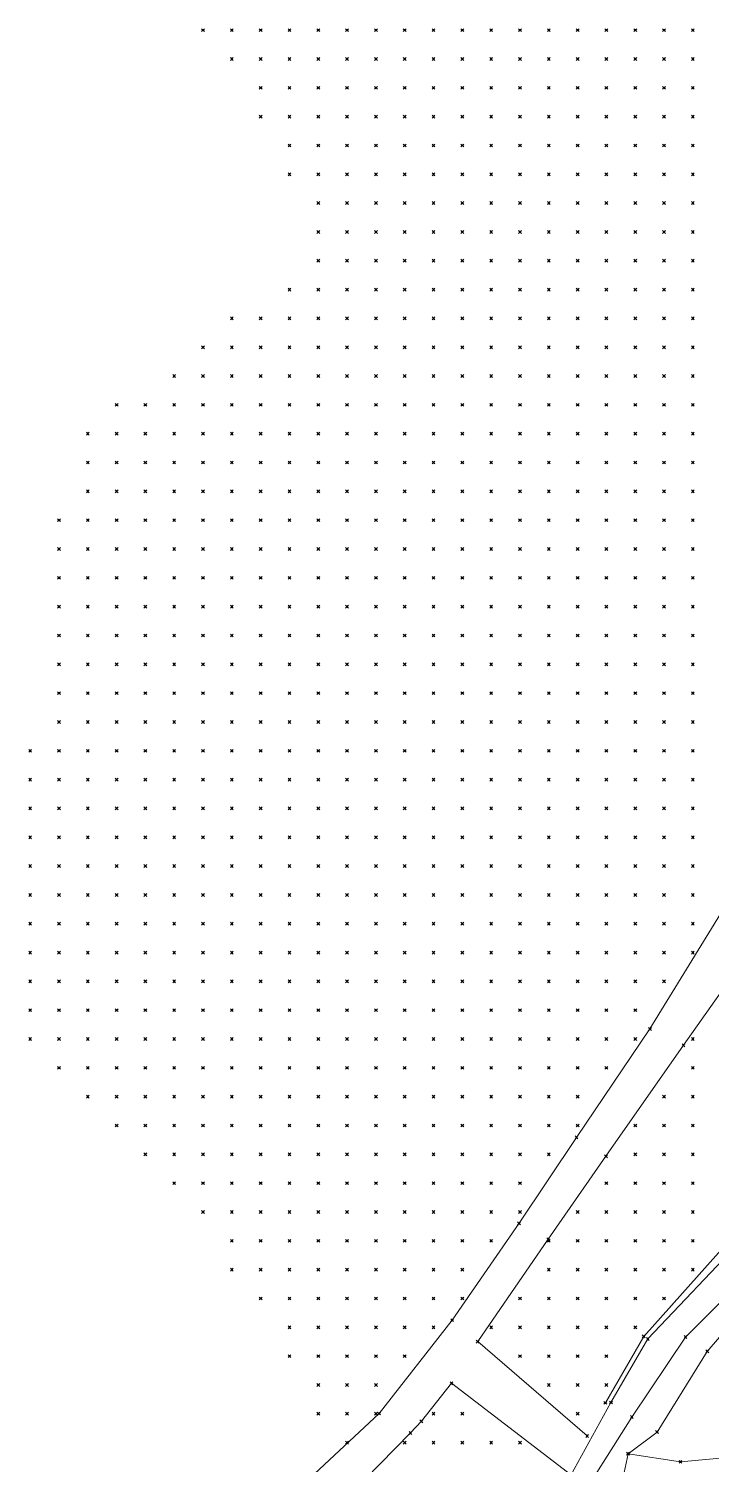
# Model space of a CAD drawing. Header units: metres. Extents: x 441556 to 446409, y 432338 to 461058.
# Drawn here: x 442667.7 to 442738.8, y 450043.3 to 450192.7 of the extents above; entities that cross this region are included whole.
import ezdxf

# ---------------------------------------------------------------- set-up
doc = ezdxf.new("R2010")
doc.units = ezdxf.units.M
doc.header["$MEASUREMENT"] = 0
doc.header["$PDMODE"] = 35
doc.header["$PDSIZE"] = 0.15
for name, color, linetype, lineweight in [('DTM-BRE-RevN_GRP_ CAROSABIL', 2, 'Continuous', 0), ('DTM-BRE-RevN_GRP_DRUM DE PIATRA', 2, 'Continuous', 0), ('DTM-BRE-RevN_GRP_FIRUL APEI', 2, 'Continuous', 0), ('DTM-BRE-RevN_GRP_RAU', 2, 'Continuous', 0), ('DTM-BRE-RevN_GRP_TALUZ SUS', 2, 'Continuous', 0), ('DTM-NOK-RevN_LIDAR_co_lidar', 91, 'Continuous', 0), ('DTM-NOK-RevN_RTK', 32, 'Continuous', 0)]:
    doc.layers.add(name, color=color, linetype=linetype, lineweight=lineweight)

msp = doc.modelspace()

# ---------------------------------------------------------------- linework, layer by layer
at = {"layer": 'DTM-BRE-RevN_GRP_ CAROSABIL'}
for p, q in [((442740.004, 450101.028, 359.125), (442732.375, 450088.612, 359.249)), ((442732.375, 450088.612, 359.249), (442724.726, 450077.33, 359.718)), ((442724.726, 450077.33, 359.718), (442718.749, 450068.395, 360.11)), ((442718.749, 450068.395, 360.11), (442711.783, 450058.31, 360.495)), ((442711.783, 450058.31, 360.495), (442704.174, 450048.598, 360.999)), ((442704.174, 450048.598, 360.999), (442695.385, 450040.394, 361.224))]:
    msp.add_line(p, q, dxfattribs=at)
at = {"layer": 'DTM-BRE-RevN_GRP_DRUM DE PIATRA'}
for p, q in [((442743.895, 450098.312, 359.097), (442735.861, 450086.917, 359.253)), ((442735.861, 450086.917, 359.253), (442727.795, 450075.366, 359.556)), ((442727.795, 450075.366, 359.556), (442721.78, 450066.73, 359.884)), ((442721.78, 450066.73, 359.884), (442714.448, 450056.084, 360.354)), ((442714.448, 450056.084, 360.354), (442725.832, 450046.267, 358.415)), ((442708.581, 450047.789, 360.911), (442711.714, 450051.744, 360.67)), ((442711.714, 450051.744, 360.67), (442723.801, 450042.499, 358.496)), ((442697.974, 450036.955, 361.147), (442707.443, 450046.584, 360.957)), ((442707.443, 450046.584, 360.957), (442708.581, 450047.789, 360.911)), ((442730.087, 450044.42, 358.358), (442735.554, 450043.573, 359.128)), ((442735.554, 450043.573, 359.128), (442743.545, 450044.329, 360.046))]:
    msp.add_line(p, q, dxfattribs=at)
at = {"layer": 'DTM-BRE-RevN_GRP_FIRUL APEI'}
for p, q in [((442736.073, 450056.556, 357.899), (442743.635, 450064.137, 357.554)), ((442730.487, 450048.229, 358.082), (442736.073, 450056.556, 357.899)), ((442725.192, 450039.874, 358.251), (442730.487, 450048.229, 358.082))]:
    msp.add_line(p, q, dxfattribs=at)
at = {"layer": 'DTM-BRE-RevN_GRP_RAU'}
for p, q in [((442732.154, 450056.356, 358.111), (442741.953, 450066.717, 357.572)), ((442744.837, 450062.667, 357.825), (442738.335, 450055.069, 358.145)), ((442728.312, 450049.747, 358.197), (442732.154, 450056.356, 358.111)), ((442738.335, 450055.069, 358.145), (442733.114, 450046.673, 358.243)), ((442723.347, 450040.744, 358.413), (442728.312, 450049.747, 358.197)), ((442733.114, 450046.673, 358.243), (442730.087, 450044.42, 358.358)), ((442730.087, 450044.42, 358.358), (442729.257, 450040.522, 358.472))]:
    msp.add_line(p, q, dxfattribs=at)
at = {"layer": 'DTM-BRE-RevN_GRP_TALUZ SUS'}
for p, q in [((442741.234, 450067.252, 358.183), (442731.722, 450056.623, 358.353)), ((442731.722, 450056.623, 358.353), (442727.729, 450049.707, 358.563))]:
    msp.add_line(p, q, dxfattribs=at)
at = {"layer": 'DTM-NOK-RevN_LIDAR_co_lidar'}
for p in [(442685.85, 450192.543, 424.924), (442688.85, 450192.543, 422.561), (442691.849, 450192.543, 420.11), (442694.848, 450192.543, 417.322), (442697.848, 450192.543, 414.353), (442700.847, 450192.543, 411.995), (442703.846, 450192.543, 410.347), (442706.846, 450192.543, 409.051), (442709.845, 450192.543, 408.197), (442712.844, 450192.543, 407.769), (442715.844, 450192.543, 407.342), (442718.843, 450192.543, 406.127), (442721.842, 450192.543, 404.219), (442724.842, 450192.543, 402.827), (442727.841, 450192.543, 401.922), (442730.84, 450192.543, 400.841), (442733.84, 450192.543, 399.481), (442736.839, 450192.543, 397.67), (442688.85, 450189.544, 420.743), (442691.849, 450189.544, 418.305), (442694.848, 450189.544, 415.692), (442697.848, 450189.544, 412.747), (442700.847, 450189.544, 409.975), (442703.846, 450189.544, 407.996), (442706.846, 450189.544, 406.705), (442709.845, 450189.544, 405.85), (442712.844, 450189.544, 405.431), (442715.844, 450189.544, 405.024), (442718.843, 450189.544, 403.96), (442721.842, 450189.544, 402.122), (442724.842, 450189.544, 400.606), (442727.841, 450189.544, 399.489), (442730.84, 450189.544, 398.447), (442733.84, 450189.544, 397.294), (442736.839, 450189.544, 395.528), (442691.849, 450186.544, 416.327), (442694.848, 450186.544, 413.873), (442697.848, 450186.544, 411.197), (442700.847, 450186.544, 408.36), (442703.846, 450186.544, 406.014), (442706.846, 450186.544, 404.496), (442709.845, 450186.544, 403.562), (442712.844, 450186.544, 403.192), (442715.844, 450186.544, 402.827), (442718.843, 450186.544, 401.629), (442721.842, 450186.544, 400.076), (442724.842, 450186.544, 398.414), (442727.841, 450186.544, 397.097), (442730.84, 450186.544, 396.092), (442733.84, 450186.544, 394.969), (442736.839, 450186.544, 393.5), (442691.849, 450183.545, 414.356), (442694.848, 450183.545, 411.984), (442697.848, 450183.545, 409.604), (442700.847, 450183.545, 406.867), (442703.846, 450183.545, 404.325), (442706.846, 450183.545, 402.5), (442709.845, 450183.545, 401.266), (442712.844, 450183.545, 400.897), (442715.844, 450183.545, 400.62), (442718.843, 450183.545, 399.274), (442721.842, 450183.545, 397.92), (442724.842, 450183.545, 396.34), (442727.841, 450183.545, 394.9), (442730.84, 450183.545, 393.721), (442733.84, 450183.545, 392.85), (442736.839, 450183.545, 391.688), (442694.848, 450180.546, 410.214), (442697.848, 450180.546, 408.03), (442700.847, 450180.546, 405.618), (442703.846, 450180.546, 402.997), (442706.846, 450180.546, 400.637), (442709.845, 450180.546, 398.98), (442712.844, 450180.546, 398.458), (442715.844, 450180.546, 398.354), (442718.843, 450180.546, 397.091), (442721.842, 450180.546, 395.642), (442724.842, 450180.546, 394.187), (442727.841, 450180.546, 392.511), (442730.84, 450180.546, 391.567), (442733.84, 450180.546, 390.793), (442736.839, 450180.546, 389.856), (442694.848, 450177.546, 408.278), (442697.848, 450177.546, 406.32), (442700.847, 450177.546, 404.443), (442703.846, 450177.546, 402.004), (442706.846, 450177.546, 399.183), (442709.845, 450177.546, 396.924), (442712.844, 450177.546, 396.002), (442715.844, 450177.546, 395.903), (442718.843, 450177.546, 395.031), (442721.842, 450177.546, 393.481), (442724.842, 450177.546, 392.073), (442727.841, 450177.546, 390.302), (442730.84, 450177.546, 389.634), (442733.84, 450177.546, 388.746), (442736.839, 450177.546, 387.689), (442697.848, 450174.547, 404.325), (442700.847, 450174.547, 402.679), (442703.846, 450174.547, 400.693), (442706.846, 450174.547, 398.111), (442709.845, 450174.547, 395.366), (442712.844, 450174.547, 393.688), (442715.844, 450174.547, 393.176), (442718.843, 450174.547, 392.761), (442721.842, 450174.547, 391.37), (442724.842, 450174.547, 390.084), (442727.841, 450174.547, 388.488), (442730.84, 450174.547, 387.543), (442733.84, 450174.547, 386.729), (442736.839, 450174.547, 385.107), (442697.848, 450171.548, 402.263), (442700.847, 450171.548, 400.558), (442703.846, 450171.548, 398.803), (442706.846, 450171.548, 396.736), (442709.845, 450171.548, 394.145), (442712.844, 450171.548, 391.53), (442715.844, 450171.548, 390.368), (442718.843, 450171.548, 390.195), (442721.842, 450171.548, 389.276), (442724.842, 450171.548, 388.135), (442727.841, 450171.548, 386.667), (442730.84, 450171.548, 385.422), (442733.84, 450171.548, 384.373), (442736.839, 450171.548, 382.577), (442697.848, 450168.548, 400.476), (442700.847, 450168.548, 398.615), (442703.846, 450168.548, 396.846), (442706.846, 450168.548, 394.987), (442709.845, 450168.548, 392.555), (442712.844, 450168.548, 389.688), (442715.844, 450168.548, 387.912), (442718.843, 450168.548, 387.675), (442721.842, 450168.548, 387.282), (442724.842, 450168.548, 386.254), (442727.841, 450168.548, 385.085), (442730.84, 450168.548, 383.34), (442733.84, 450168.548, 381.867), (442736.839, 450168.548, 380.001), (442694.848, 450165.549, 401.306), (442697.848, 450165.549, 399.204), (442700.847, 450165.549, 396.941), (442703.846, 450165.549, 394.814), (442706.846, 450165.549, 393.053), (442709.845, 450165.549, 390.732), (442712.844, 450165.549, 388.082), (442715.844, 450165.549, 386.037), (442718.843, 450165.549, 385.166), (442721.842, 450165.549, 384.881), (442724.842, 450165.549, 384.01), (442727.841, 450165.549, 383.114), (442730.84, 450165.549, 381.282), (442733.84, 450165.549, 379.319), (442736.839, 450165.549, 377.341), (442688.85, 450162.55, 405.308), (442691.849, 450162.55, 402.692), (442694.848, 450162.55, 400.227), (442697.848, 450162.55, 397.892), (442700.847, 450162.55, 395.494), (442703.846, 450162.55, 393.116), (442706.846, 450162.55, 391.096), (442709.845, 450162.55, 389.061), (442712.844, 450162.55, 386.733), (442715.844, 450162.55, 384.789), (442718.843, 450162.55, 383.213), (442721.842, 450162.55, 382.26), (442724.842, 450162.55, 381.505), (442727.841, 450162.55, 380.624), (442730.84, 450162.55, 378.937), (442733.84, 450162.55, 376.882), (442736.839, 450162.55, 375.215), (442685.85, 450159.55, 406.278), (442688.85, 450159.55, 403.82), (442691.849, 450159.55, 401.338), (442694.848, 450159.55, 399.113), (442697.848, 450159.55, 396.852), (442700.847, 450159.55, 394.327), (442703.846, 450159.55, 391.762), (442706.846, 450159.55, 389.413), (442709.845, 450159.55, 387.234), (442712.844, 450159.55, 385.195), (442715.844, 450159.55, 383.407), (442718.843, 450159.55, 381.487), (442721.842, 450159.55, 380.074), (442724.842, 450159.55, 378.935), (442727.841, 450159.55, 378.087), (442730.84, 450159.55, 376.875), (442733.84, 450159.55, 374.978), (442736.839, 450159.55, 373.295), (442682.851, 450156.551, 407.886), (442685.85, 450156.551, 405.312), (442688.85, 450156.551, 402.976), (442691.849, 450156.551, 400.725), (442694.848, 450156.551, 398.03), (442697.848, 450156.551, 395.344), (442700.847, 450156.551, 392.993), (442703.846, 450156.551, 390.52), (442706.846, 450156.551, 387.968), (442709.845, 450156.551, 385.742), (442712.844, 450156.551, 383.728), (442715.844, 450156.551, 381.896), (442718.843, 450156.551, 380.035), (442721.842, 450156.551, 378.437), (442724.842, 450156.551, 377.21), (442727.841, 450156.551, 375.505), (442730.84, 450156.551, 374.658), (442733.84, 450156.551, 372.556), (442736.839, 450156.551, 370.895), (442676.852, 450153.552, 410.194), (442679.852, 450153.552, 407.687), (442682.851, 450153.552, 405.853), (442685.85, 450153.552, 404.138), (442688.85, 450153.552, 402.063), (442691.849, 450153.552, 399.706), (442694.848, 450153.552, 397.251), (442697.848, 450153.552, 395.063), (442700.847, 450153.552, 392.744), (442703.846, 450153.552, 390.18), (442706.846, 450153.552, 387.876), (442709.845, 450153.552, 385.789), (442712.844, 450153.552, 383.663), (442715.844, 450153.552, 381.432), (442718.843, 450153.552, 379.052), (442721.842, 450153.552, 377.415), (442724.842, 450153.552, 376.013), (442727.841, 450153.552, 374.667), (442730.84, 450153.552, 373.021), (442733.84, 450153.552, 370.804), (442736.839, 450153.552, 369.027), (442673.853, 450150.552, 411.445), (442676.852, 450150.552, 408.825), (442679.852, 450150.552, 406.215), (442682.851, 450150.552, 404.036), (442685.85, 450150.552, 401.808), (442688.85, 450150.552, 399.829), (442691.849, 450150.552, 397.751), (442694.848, 450150.552, 395.672), (442697.848, 450150.552, 393.392), (442700.847, 450150.552, 390.99), (442703.846, 450150.552, 388.939), (442706.846, 450150.552, 387.262), (442709.845, 450150.552, 385.549), (442712.844, 450150.552, 383.562), (442715.844, 450150.552, 381.324), (442718.843, 450150.552, 378.958), (442721.842, 450150.552, 376.819), (442724.842, 450150.552, 374.547), (442727.841, 450150.552, 373.287), (442730.84, 450150.552, 372.075), (442733.84, 450150.552, 370.093), (442736.839, 450150.552, 368.719), (442673.853, 450147.553, 412.61), (442676.852, 450147.553, 410.006), (442679.852, 450147.553, 406.837), (442682.851, 450147.553, 403.788), (442685.85, 450147.553, 401.396), (442688.85, 450147.553, 398.786), (442691.849, 450147.553, 396.195), (442694.848, 450147.553, 393.75), (442697.848, 450147.553, 391.513), (442700.847, 450147.553, 389.32), (442703.846, 450147.553, 387.192), (442706.846, 450147.553, 385.457), (442709.845, 450147.553, 384.014), (442712.844, 450147.553, 382.519), (442715.844, 450147.553, 380.71), (442718.843, 450147.553, 378.181), (442721.842, 450147.553, 375.681), (442724.842, 450147.553, 373.603), (442727.841, 450147.553, 372.195), (442730.84, 450147.553, 371.233), (442733.84, 450147.553, 370.209), (442736.839, 450147.553, 368.095), (442673.853, 450144.553, 413.408), (442676.852, 450144.553, 410.94), (442679.852, 450144.553, 408.072), (442682.851, 450144.553, 405.379), (442685.85, 450144.553, 402.705), (442688.85, 450144.553, 400.089), (442691.849, 450144.553, 397.484), (442694.848, 450144.553, 394.719), (442697.848, 450144.553, 392.002), (442700.847, 450144.553, 389.508), (442703.846, 450144.553, 387.097), (442706.846, 450144.553, 384.828), (442709.845, 450144.553, 382.82), (442712.844, 450144.553, 380.928), (442715.844, 450144.553, 379.118), (442718.843, 450144.553, 377.164), (442721.842, 450144.553, 375.031), (442724.842, 450144.553, 373.428), (442727.841, 450144.553, 371.935), (442730.84, 450144.553, 371.241), (442733.84, 450144.553, 370.363), (442736.839, 450144.553, 368.764), (442670.854, 450141.554, 415.581), (442673.853, 450141.554, 413.206), (442676.852, 450141.554, 410.458), (442679.852, 450141.554, 407.888), (442682.851, 450141.554, 405.639), (442685.85, 450141.554, 403.37), (442688.85, 450141.554, 400.674), (442691.849, 450141.554, 397.866), (442694.848, 450141.554, 395.391), (442697.848, 450141.554, 392.929), (442700.847, 450141.554, 390.622), (442703.846, 450141.554, 388.27), (442706.846, 450141.554, 385.707), (442709.845, 450141.554, 383.202), (442712.844, 450141.554, 380.665), (442715.844, 450141.554, 378.428), (442718.843, 450141.554, 376.338), (442721.842, 450141.554, 374.368), (442724.842, 450141.554, 372.781), (442727.841, 450141.554, 371.019), (442730.84, 450141.554, 370.132), (442733.84, 450141.554, 369.151), (442736.839, 450141.554, 367.437), (442670.854, 450138.555, 414.606), (442673.853, 450138.555, 412.093), (442676.852, 450138.555, 409.619), (442679.852, 450138.555, 407.228), (442682.851, 450138.555, 404.962), (442685.85, 450138.555, 402.69), (442688.85, 450138.555, 399.888), (442691.849, 450138.555, 397.295), (442694.848, 450138.555, 395.043), (442697.848, 450138.555, 392.846), (442700.847, 450138.555, 390.58), (442703.846, 450138.555, 388.161), (442706.846, 450138.555, 385.734), (442709.845, 450138.555, 383.254), (442712.844, 450138.555, 380.583), (442715.844, 450138.555, 378.274), (442718.843, 450138.555, 376.157), (442721.842, 450138.555, 374.002), (442724.842, 450138.555, 372.181), (442727.841, 450138.555, 370.522), (442730.84, 450138.555, 369.221), (442733.84, 450138.555, 367.615), (442736.839, 450138.555, 366.459), (442670.854, 450135.555, 413.81), (442673.853, 450135.555, 411.236), (442676.852, 450135.555, 408.805), (442679.852, 450135.555, 406.351), (442682.851, 450135.555, 404.086), (442685.85, 450135.555, 401.594), (442688.85, 450135.555, 399.086), (442691.849, 450135.555, 396.795), (442694.848, 450135.555, 394.677), (442697.848, 450135.555, 392.273), (442700.847, 450135.555, 389.97), (442703.846, 450135.555, 387.816), (442706.846, 450135.555, 385.42), (442709.845, 450135.555, 382.913), (442712.844, 450135.555, 380.367), (442715.844, 450135.555, 377.879), (442718.843, 450135.555, 375.603), (442721.842, 450135.555, 373.537), (442724.842, 450135.555, 371.505), (442727.841, 450135.555, 369.762), (442730.84, 450135.555, 368.026), (442733.84, 450135.555, 366.882), (442736.839, 450135.555, 365.727), (442670.854, 450132.556, 413.341), (442673.853, 450132.556, 410.471), (442676.852, 450132.556, 407.982), (442679.852, 450132.556, 405.578), (442682.851, 450132.556, 403.103), (442685.85, 450132.556, 400.773), (442688.85, 450132.556, 398.49), (442691.849, 450132.556, 396.441), (442694.848, 450132.556, 394.286), (442697.848, 450132.556, 391.785), (442700.847, 450132.556, 389.331), (442703.846, 450132.556, 387.087), (442706.846, 450132.556, 384.753), (442709.845, 450132.556, 382.342), (442712.844, 450132.556, 379.961), (442715.844, 450132.556, 377.43), (442718.843, 450132.556, 375.058), (442721.842, 450132.556, 372.797), (442724.842, 450132.556, 370.736), (442727.841, 450132.556, 368.945), (442730.84, 450132.556, 366.955), (442733.84, 450132.556, 366.05), (442736.839, 450132.556, 365.134), (442670.854, 450129.557, 412.937), (442673.853, 450129.557, 409.919), (442676.852, 450129.557, 407.153), (442679.852, 450129.557, 404.656), (442682.851, 450129.557, 402.308), (442685.85, 450129.557, 399.924), (442688.85, 450129.557, 397.597), (442691.849, 450129.557, 395.517), (442694.848, 450129.557, 393.297), (442697.848, 450129.557, 391.006), (442700.847, 450129.557, 388.592), (442703.846, 450129.557, 386.131), (442706.846, 450129.557, 383.856), (442709.845, 450129.557, 381.606), (442712.844, 450129.557, 379.206), (442715.844, 450129.557, 376.739), (442718.843, 450129.557, 374.336), (442721.842, 450129.557, 371.859), (442724.842, 450129.557, 369.9), (442727.841, 450129.557, 367.969), (442730.84, 450129.557, 365.911), (442733.84, 450129.557, 364.943), (442736.839, 450129.557, 364.404), (442670.854, 450126.557, 412.643), (442673.853, 450126.557, 409.646), (442676.852, 450126.557, 406.855), (442679.852, 450126.557, 404.234), (442682.851, 450126.557, 401.72), (442685.85, 450126.557, 399.188), (442688.85, 450126.557, 396.774), (442691.849, 450126.557, 394.512), (442694.848, 450126.557, 392.254), (442697.848, 450126.557, 389.904), (442700.847, 450126.557, 387.575), (442703.846, 450126.557, 385.16), (442706.846, 450126.557, 382.723), (442709.845, 450126.557, 380.496), (442712.844, 450126.557, 378.164), (442715.844, 450126.557, 375.676), (442718.843, 450126.557, 373.478), (442721.842, 450126.557, 371.149), (442724.842, 450126.557, 369.071), (442727.841, 450126.557, 367.163), (442730.84, 450126.557, 364.707), (442733.84, 450126.557, 363.855), (442736.839, 450126.557, 363.602), (442670.854, 450123.558, 412.33), (442673.853, 450123.558, 409.304), (442676.852, 450123.558, 406.661), (442679.852, 450123.558, 404.16), (442682.851, 450123.558, 401.478), (442685.85, 450123.558, 398.87), (442688.85, 450123.558, 396.229), (442691.849, 450123.558, 393.63), (442694.848, 450123.558, 391.255), (442697.848, 450123.558, 388.921), (442700.847, 450123.558, 386.498), (442703.846, 450123.558, 384.083), (442706.846, 450123.558, 381.718), (442709.845, 450123.558, 379.403), (442712.844, 450123.558, 377.07), (442715.844, 450123.558, 374.63), (442718.843, 450123.558, 372.381), (442721.842, 450123.558, 370.422), (442724.842, 450123.558, 368.423), (442727.841, 450123.558, 366.529), (442730.84, 450123.558, 363.408), (442733.84, 450123.558, 362.859), (442736.839, 450123.558, 362.599), (442670.854, 450120.559, 412.234), (442673.853, 450120.559, 409.126), (442676.852, 450120.559, 406.399), (442679.852, 450120.559, 404.002), (442682.851, 450120.559, 401.306), (442685.85, 450120.559, 398.563), (442688.85, 450120.559, 395.848), (442691.849, 450120.559, 393.141), (442694.848, 450120.559, 390.53), (442697.848, 450120.559, 388.115), (442700.847, 450120.559, 385.718), (442703.846, 450120.559, 383.193), (442706.846, 450120.559, 380.785), (442709.845, 450120.559, 378.469), (442712.844, 450120.559, 375.994), (442715.844, 450120.559, 373.634), (442718.843, 450120.559, 371.339), (442721.842, 450120.559, 369.32), (442724.842, 450120.559, 367.205), (442727.841, 450120.559, 365.108), (442730.84, 450120.559, 362.686), (442733.84, 450120.559, 362.248), (442736.839, 450120.559, 361.723), (442667.854, 450117.559, 415.504), (442670.854, 450117.559, 412.181), (442673.853, 450117.559, 409.236), (442676.852, 450117.559, 406.16), (442679.852, 450117.559, 403.695), (442682.851, 450117.559, 400.9), (442685.85, 450117.559, 398.142), (442688.85, 450117.559, 395.519), (442691.849, 450117.559, 392.862), (442694.848, 450117.559, 390.119), (442697.848, 450117.559, 387.522), (442700.847, 450117.559, 385.13), (442703.846, 450117.559, 382.582), (442706.846, 450117.559, 380.067), (442709.845, 450117.559, 377.661), (442712.844, 450117.559, 375.034), (442715.844, 450117.559, 372.772), (442718.843, 450117.559, 370.476), (442721.842, 450117.559, 368.155), (442724.842, 450117.559, 365.914), (442727.841, 450117.559, 363.738), (442730.84, 450117.559, 362.241), (442733.84, 450117.559, 361.691), (442736.839, 450117.559, 361.051), (442667.854, 450114.56, 414.552), (442670.854, 450114.56, 411.719), (442673.853, 450114.56, 408.877), (442676.852, 450114.56, 405.855), (442679.852, 450114.56, 403.285), (442682.851, 450114.56, 400.447), (442685.85, 450114.56, 397.786), (442688.85, 450114.56, 395.162), (442691.849, 450114.56, 392.465), (442694.848, 450114.56, 389.671), (442697.848, 450114.56, 387.052), (442700.847, 450114.56, 384.557), (442703.846, 450114.56, 382.065), (442706.846, 450114.56, 379.576), (442709.845, 450114.56, 376.954), (442712.844, 450114.56, 374.354), (442715.844, 450114.56, 372.031), (442718.843, 450114.56, 369.617), (442721.842, 450114.56, 367.312), (442724.842, 450114.56, 365.175), (442727.841, 450114.56, 363.037), (442730.84, 450114.56, 361.399), (442733.84, 450114.56, 360.931), (442736.839, 450114.56, 360.464), (442667.854, 450111.561, 414.411), (442670.854, 450111.561, 411.353), (442673.853, 450111.561, 408.327), (442676.852, 450111.561, 405.513), (442679.852, 450111.561, 402.821), (442682.851, 450111.561, 400.015), (442685.85, 450111.561, 397.321), (442688.85, 450111.561, 394.617), (442691.849, 450111.561, 391.959), (442694.848, 450111.561, 389.208), (442697.848, 450111.561, 386.611), (442700.847, 450111.561, 384.05), (442703.846, 450111.561, 381.526), (442706.846, 450111.561, 379.037), (442709.845, 450111.561, 376.388), (442712.844, 450111.561, 373.795), (442715.844, 450111.561, 371.289), (442718.843, 450111.561, 368.888), (442721.842, 450111.561, 366.55), (442724.842, 450111.561, 364.537), (442727.841, 450111.561, 362.271), (442730.84, 450111.561, 360.643), (442733.84, 450111.561, 360.232), (442736.839, 450111.561, 359.977), (442667.854, 450108.561, 414.804), (442670.854, 450108.561, 411.605), (442673.853, 450108.561, 408.41), (442676.852, 450108.561, 405.197), (442679.852, 450108.561, 402.325), (442682.851, 450108.561, 399.475), (442685.85, 450108.561, 396.71), (442688.85, 450108.561, 393.951), (442691.849, 450108.561, 391.267), (442694.848, 450108.561, 388.696), (442697.848, 450108.561, 386.104), (442700.847, 450108.561, 383.511), (442703.846, 450108.561, 380.976), (442706.846, 450108.561, 378.495), (442709.845, 450108.561, 375.923), (442712.844, 450108.561, 373.176), (442715.844, 450108.561, 370.607), (442718.843, 450108.561, 368.169), (442721.842, 450108.561, 365.619), (442724.842, 450108.561, 363.727), (442727.841, 450108.561, 361.536), (442730.84, 450108.561, 360.192), (442733.84, 450108.561, 359.603), (442736.839, 450108.561, 359.512), (442667.854, 450105.562, 415.144), (442670.854, 450105.562, 411.667), (442673.853, 450105.562, 408.259), (442676.852, 450105.562, 404.961), (442679.852, 450105.562, 401.926), (442682.851, 450105.562, 399.022), (442685.85, 450105.562, 396.141), (442688.85, 450105.562, 393.32), (442691.849, 450105.562, 390.445), (442694.848, 450105.562, 387.897), (442697.848, 450105.562, 385.373), (442700.847, 450105.562, 382.884), (442703.846, 450105.562, 380.489), (442706.846, 450105.562, 377.968), (442709.845, 450105.562, 375.351), (442712.844, 450105.562, 372.713), (442715.844, 450105.562, 370.083), (442718.843, 450105.562, 367.409), (442721.842, 450105.562, 364.959), (442724.842, 450105.562, 362.861), (442727.841, 450105.562, 360.962), (442730.84, 450105.562, 359.554), (442733.84, 450105.562, 359.155), (442736.839, 450105.562, 359.155), (442667.854, 450102.563, 415.677), (442670.854, 450102.563, 411.527), (442673.853, 450102.563, 408.015), (442676.852, 450102.563, 405.045), (442679.852, 450102.563, 401.774), (442682.851, 450102.563, 398.612), (442685.85, 450102.563, 395.551), (442688.85, 450102.563, 392.579), (442691.849, 450102.563, 389.778), (442694.848, 450102.563, 387.214), (442697.848, 450102.563, 384.773), (442700.847, 450102.563, 382.279), (442703.846, 450102.563, 379.831), (442706.846, 450102.563, 377.396), (442709.845, 450102.563, 374.875), (442712.844, 450102.563, 372.421), (442715.844, 450102.563, 369.867), (442718.843, 450102.563, 367.197), (442721.842, 450102.563, 364.64), (442724.842, 450102.563, 362.282), (442727.841, 450102.563, 360.368), (442730.84, 450102.563, 359.316), (442733.84, 450102.563, 359.073), (442736.839, 450102.563, 358.979), (442667.854, 450099.563, 415.556), (442670.854, 450099.563, 412.251), (442673.853, 450099.563, 409.017), (442676.852, 450099.563, 405.427), (442679.852, 450099.563, 401.639), (442682.851, 450099.563, 398.124), (442685.85, 450099.563, 394.984), (442688.85, 450099.563, 392.013), (442691.849, 450099.563, 389.165), (442694.848, 450099.563, 386.457), (442697.848, 450099.563, 383.944), (442700.847, 450099.563, 381.459), (442703.846, 450099.563, 378.981), (442706.846, 450099.563, 376.644), (442709.845, 450099.563, 374.327), (442712.844, 450099.563, 371.894), (442715.844, 450099.563, 369.359), (442718.843, 450099.563, 366.615), (442721.842, 450099.563, 363.847), (442724.842, 450099.563, 361.568), (442727.841, 450099.563, 360.19), (442730.84, 450099.563, 359.439), (442733.84, 450099.563, 358.985), (442736.839, 450099.563, 358.879), (442667.854, 450096.564, 413.64), (442670.854, 450096.564, 411.215), (442673.853, 450096.564, 409.238), (442676.852, 450096.564, 405.591), (442679.852, 450096.564, 401.879), (442682.851, 450096.564, 398.107), (442685.85, 450096.564, 394.335), (442688.85, 450096.564, 391.017), (442691.849, 450096.564, 388.122), (442694.848, 450096.564, 385.531), (442697.848, 450096.564, 383.081), (442700.847, 450096.564, 380.581), (442703.846, 450096.564, 378.107), (442706.846, 450096.564, 375.745), (442709.845, 450096.564, 373.32), (442712.844, 450096.564, 370.776), (442715.844, 450096.564, 368.354), (442718.843, 450096.564, 365.994), (442721.842, 450096.564, 363.205), (442724.842, 450096.564, 361.066), (442727.841, 450096.564, 360.002), (442730.84, 450096.564, 359.352), (442733.84, 450096.564, 358.968), (442736.839, 450096.564, 358.932), (442667.854, 450093.565, 410.611), (442670.854, 450093.565, 409.288), (442673.853, 450093.565, 407.047), (442676.852, 450093.565, 404.387), (442679.852, 450093.565, 401.412), (442682.851, 450093.565, 398.017), (442685.85, 450093.565, 394.334), (442688.85, 450093.565, 390.773), (442691.849, 450093.565, 387.615), (442694.848, 450093.565, 384.768), (442697.848, 450093.565, 382.159), (442700.847, 450093.565, 379.655), (442703.846, 450093.565, 377.194), (442706.846, 450093.565, 374.826), (442709.845, 450093.565, 372.456), (442712.844, 450093.565, 370.075), (442715.844, 450093.565, 367.754), (442718.843, 450093.565, 365.236), (442721.842, 450093.565, 362.865), (442724.842, 450093.565, 360.768), (442727.841, 450093.565, 359.698), (442730.84, 450093.565, 359.223), (442733.84, 450093.565, 358.925), (442667.854, 450090.565, 408.275), (442670.854, 450090.565, 407.387), (442673.853, 450090.565, 404.869), (442676.852, 450090.565, 402.639), (442679.852, 450090.565, 400.506), (442682.851, 450090.565, 397.243), (442685.85, 450090.565, 393.854), (442688.85, 450090.565, 390.371), (442691.849, 450090.565, 387.219), (442694.848, 450090.565, 384.236), (442697.848, 450090.565, 381.393), (442700.847, 450090.565, 378.846), (442703.846, 450090.565, 376.398), (442706.846, 450090.565, 373.995), (442709.845, 450090.565, 371.729), (442712.844, 450090.565, 369.424), (442715.844, 450090.565, 367.144), (442718.843, 450090.565, 364.767), (442721.842, 450090.565, 362.046), (442724.842, 450090.565, 360.394), (442727.841, 450090.565, 359.497), (442730.84, 450090.565, 359.078), (442667.854, 450087.566, 406.185), (442670.854, 450087.566, 404.997), (442673.853, 450087.566, 403.047), (442676.852, 450087.566, 400.52), (442679.852, 450087.566, 398.864), (442682.851, 450087.566, 396.519), (442685.85, 450087.566, 393.802), (442688.85, 450087.566, 390.634), (442691.849, 450087.566, 387.041), (442694.848, 450087.566, 383.772), (442697.848, 450087.566, 380.909), (442700.847, 450087.566, 378.317), (442703.846, 450087.566, 375.734), (442706.846, 450087.566, 373.273), (442709.845, 450087.566, 371.128), (442712.844, 450087.566, 368.758), (442715.844, 450087.566, 366.271), (442718.843, 450087.566, 364.036), (442721.842, 450087.566, 361.733), (442724.842, 450087.566, 360.213), (442727.841, 450087.566, 359.464), (442730.84, 450087.566, 359.056), (442736.839, 450087.566, 358.949), (442670.854, 450084.567, 402.889), (442673.853, 450084.567, 401.078), (442676.852, 450084.567, 398.739), (442679.852, 450084.567, 397.102), (442682.851, 450084.567, 395.299), (442685.85, 450084.567, 393.209), (442688.85, 450084.567, 390.441), (442691.849, 450084.567, 386.416), (442694.848, 450084.567, 383.028), (442697.848, 450084.567, 380.199), (442700.847, 450084.567, 377.323), (442703.846, 450084.567, 374.614), (442706.846, 450084.567, 372.181), (442709.845, 450084.567, 369.893), (442712.844, 450084.567, 367.541), (442715.844, 450084.567, 365.227), (442718.843, 450084.567, 363.104), (442721.842, 450084.567, 361.266), (442724.842, 450084.567, 359.691), (442727.841, 450084.567, 359.241), (442736.839, 450084.567, 358.71), (442673.853, 450081.567, 398.845), (442676.852, 450081.567, 396.609), (442679.852, 450081.567, 394.839), (442682.851, 450081.567, 392.967), (442685.85, 450081.567, 391.356), (442688.85, 450081.567, 388.917), (442691.849, 450081.567, 386.023), (442694.848, 450081.567, 382.852), (442697.848, 450081.567, 379.744), (442700.847, 450081.567, 376.754), (442703.846, 450081.567, 374.026), (442706.846, 450081.567, 371.57), (442709.845, 450081.567, 369.154), (442712.844, 450081.567, 367.012), (442715.844, 450081.567, 364.979), (442718.843, 450081.567, 362.693), (442721.842, 450081.567, 360.615), (442724.842, 450081.567, 359.464), (442733.84, 450081.567, 358.948), (442736.839, 450081.567, 358.383), (442676.852, 450078.568, 394.369), (442679.852, 450078.568, 392.397), (442682.851, 450078.568, 390.747), (442685.85, 450078.568, 389.026), (442688.85, 450078.568, 387.168), (442691.849, 450078.568, 384.874), (442694.848, 450078.568, 382.245), (442697.848, 450078.568, 379.562), (442700.847, 450078.568, 376.787), (442703.846, 450078.568, 373.881), (442706.846, 450078.568, 371.214), (442709.845, 450078.568, 368.82), (442712.844, 450078.568, 366.506), (442715.844, 450078.568, 364.527), (442718.843, 450078.568, 362.268), (442721.842, 450078.568, 360.113), (442724.842, 450078.568, 359.448), (442730.84, 450078.568, 359.232), (442733.84, 450078.568, 358.617), (442736.839, 450078.568, 358.07), (442679.852, 450075.569, 390.312), (442682.851, 450075.569, 388.613), (442685.85, 450075.569, 387.014), (442688.85, 450075.569, 385.396), (442691.849, 450075.569, 383.182), (442694.848, 450075.569, 380.82), (442697.848, 450075.569, 378.465), (442700.847, 450075.569, 376.021), (442703.846, 450075.569, 373.539), (442706.846, 450075.569, 370.927), (442709.845, 450075.569, 368.345), (442712.844, 450075.569, 366.03), (442715.844, 450075.569, 363.488), (442718.843, 450075.569, 360.887), (442721.842, 450075.569, 359.585), (442730.84, 450075.569, 358.818), (442733.84, 450075.569, 358.165), (442736.839, 450075.569, 357.984), (442682.851, 450072.569, 386.703), (442685.85, 450072.569, 385.195), (442688.85, 450072.569, 383.473), (442691.849, 450072.569, 381.357), (442694.848, 450072.569, 379.077), (442697.848, 450072.569, 376.815), (442700.847, 450072.569, 374.707), (442703.846, 450072.569, 372.711), (442706.846, 450072.569, 370.221), (442709.845, 450072.569, 367.35), (442712.844, 450072.569, 364.745), (442715.844, 450072.569, 361.981), (442718.843, 450072.569, 360.078), (442727.841, 450072.569, 358.968), (442730.84, 450072.569, 358.276), (442733.84, 450072.569, 358.096), (442736.839, 450072.569, 358.087), (442685.85, 450069.57, 383.561), (442688.85, 450069.57, 381.873), (442691.849, 450069.57, 379.687), (442694.848, 450069.57, 377.391), (442697.848, 450069.57, 375.189), (442700.847, 450069.57, 373.198), (442703.846, 450069.57, 371.254), (442706.846, 450069.57, 369.035), (442709.845, 450069.57, 366.344), (442712.844, 450069.57, 363.289), (442715.844, 450069.57, 360.854), (442718.843, 450069.57, 359.808), (442724.842, 450069.57, 359.182), (442727.841, 450069.57, 358.509), (442730.84, 450069.57, 358.205), (442733.84, 450069.57, 358.147), (442736.839, 450069.57, 358.202), (442688.85, 450066.571, 380.214), (442691.849, 450066.571, 378.081), (442694.848, 450066.571, 375.86), (442697.848, 450066.571, 373.757), (442700.847, 450066.571, 371.844), (442703.846, 450066.571, 369.793), (442706.846, 450066.571, 367.344), (442709.845, 450066.571, 364.486), (442712.844, 450066.571, 361.725), (442715.844, 450066.571, 360.199), (442721.842, 450066.571, 359.451), (442724.842, 450066.571, 358.71), (442727.841, 450066.571, 358.369), (442730.84, 450066.571, 358.268), (442733.84, 450066.571, 358.221), (442736.839, 450066.571, 358.174), (442688.85, 450063.571, 378.679), (442691.849, 450063.571, 376.621), (442694.848, 450063.571, 374.427), (442697.848, 450063.571, 372.296), (442700.847, 450063.571, 370.401), (442703.846, 450063.571, 368.343), (442706.846, 450063.571, 365.798), (442709.845, 450063.571, 362.917), (442712.844, 450063.571, 360.679), (442721.842, 450063.571, 359.194), (442724.842, 450063.571, 358.537), (442727.841, 450063.571, 358.404), (442730.84, 450063.571, 358.382), (442733.84, 450063.571, 358.263), (442736.839, 450063.571, 358.017), (442691.849, 450060.572, 375.233), (442694.848, 450060.572, 372.981), (442697.848, 450060.572, 370.718), (442700.847, 450060.572, 368.673), (442703.846, 450060.572, 366.696), (442706.846, 450060.572, 364.136), (442709.845, 450060.572, 361.516), (442712.844, 450060.572, 360.278), (442718.843, 450060.572, 359.421), (442721.842, 450060.572, 358.812), (442724.842, 450060.572, 358.556), (442727.841, 450060.572, 358.487), (442730.84, 450060.572, 358.47), (442733.84, 450060.572, 358.213), (442694.848, 450057.573, 371.355), (442697.848, 450057.573, 369.036), (442700.847, 450057.573, 366.861), (442703.846, 450057.573, 364.794), (442706.846, 450057.573, 362.465), (442709.845, 450057.573, 360.677), (442715.844, 450057.573, 359.614), (442718.843, 450057.573, 359.004), (442721.842, 450057.573, 358.661), (442724.842, 450057.573, 358.595), (442727.841, 450057.573, 358.518), (442730.84, 450057.573, 358.439), (442694.848, 450054.573, 369.504), (442697.848, 450054.573, 367.231), (442700.847, 450054.573, 365.246), (442703.846, 450054.573, 363.094), (442706.846, 450054.573, 361.25), (442718.843, 450054.573, 358.788), (442721.842, 450054.573, 358.72), (442724.842, 450054.573, 358.672), (442727.841, 450054.573, 358.625), (442697.848, 450051.574, 365.219), (442700.847, 450051.574, 363.347), (442703.846, 450051.574, 361.694), (442721.842, 450051.574, 358.801), (442724.842, 450051.574, 358.734), (442727.841, 450051.574, 358.532), (442697.848, 450048.575, 363.316), (442700.847, 450048.575, 361.695), (442703.846, 450048.575, 360.904), (442709.845, 450048.575, 360.561), (442712.844, 450048.575, 360.236), (442724.842, 450048.575, 358.642), (442700.847, 450045.575, 361.081), (442706.846, 450045.575, 360.547), (442709.845, 450045.575, 360.131), (442712.844, 450045.575, 359.803), (442715.844, 450045.575, 359.492), (442718.843, 450045.575, 359.308)]:
    msp.add_point(p, dxfattribs=at)
at = {"layer": 'DTM-NOK-RevN_RTK'}
for p in [(442732.375, 450088.612, 359.249), (442735.861, 450086.917, 359.253), (442724.726, 450077.33, 359.718), (442727.795, 450075.366, 359.556), (442718.749, 450068.395, 360.11), (442721.78, 450066.73, 359.884), (442711.783, 450058.31, 360.495), (442714.448, 450056.084, 360.354), (442731.722, 450056.623, 358.353), (442732.154, 450056.356, 358.111), (442736.073, 450056.556, 357.899), (442738.335, 450055.069, 358.145), (442711.714, 450051.744, 360.67), (442727.729, 450049.707, 358.563), (442728.312, 450049.747, 358.197), (442704.174, 450048.598, 360.999), (442730.487, 450048.229, 358.082), (442707.443, 450046.584, 360.957), (442708.581, 450047.789, 360.911), (442733.114, 450046.673, 358.243), (442725.832, 450046.267, 358.415), (442730.087, 450044.42, 358.358), (442735.554, 450043.573, 359.128)]:
    msp.add_point(p, dxfattribs=at)

doc.saveas('drawing.dxf')
